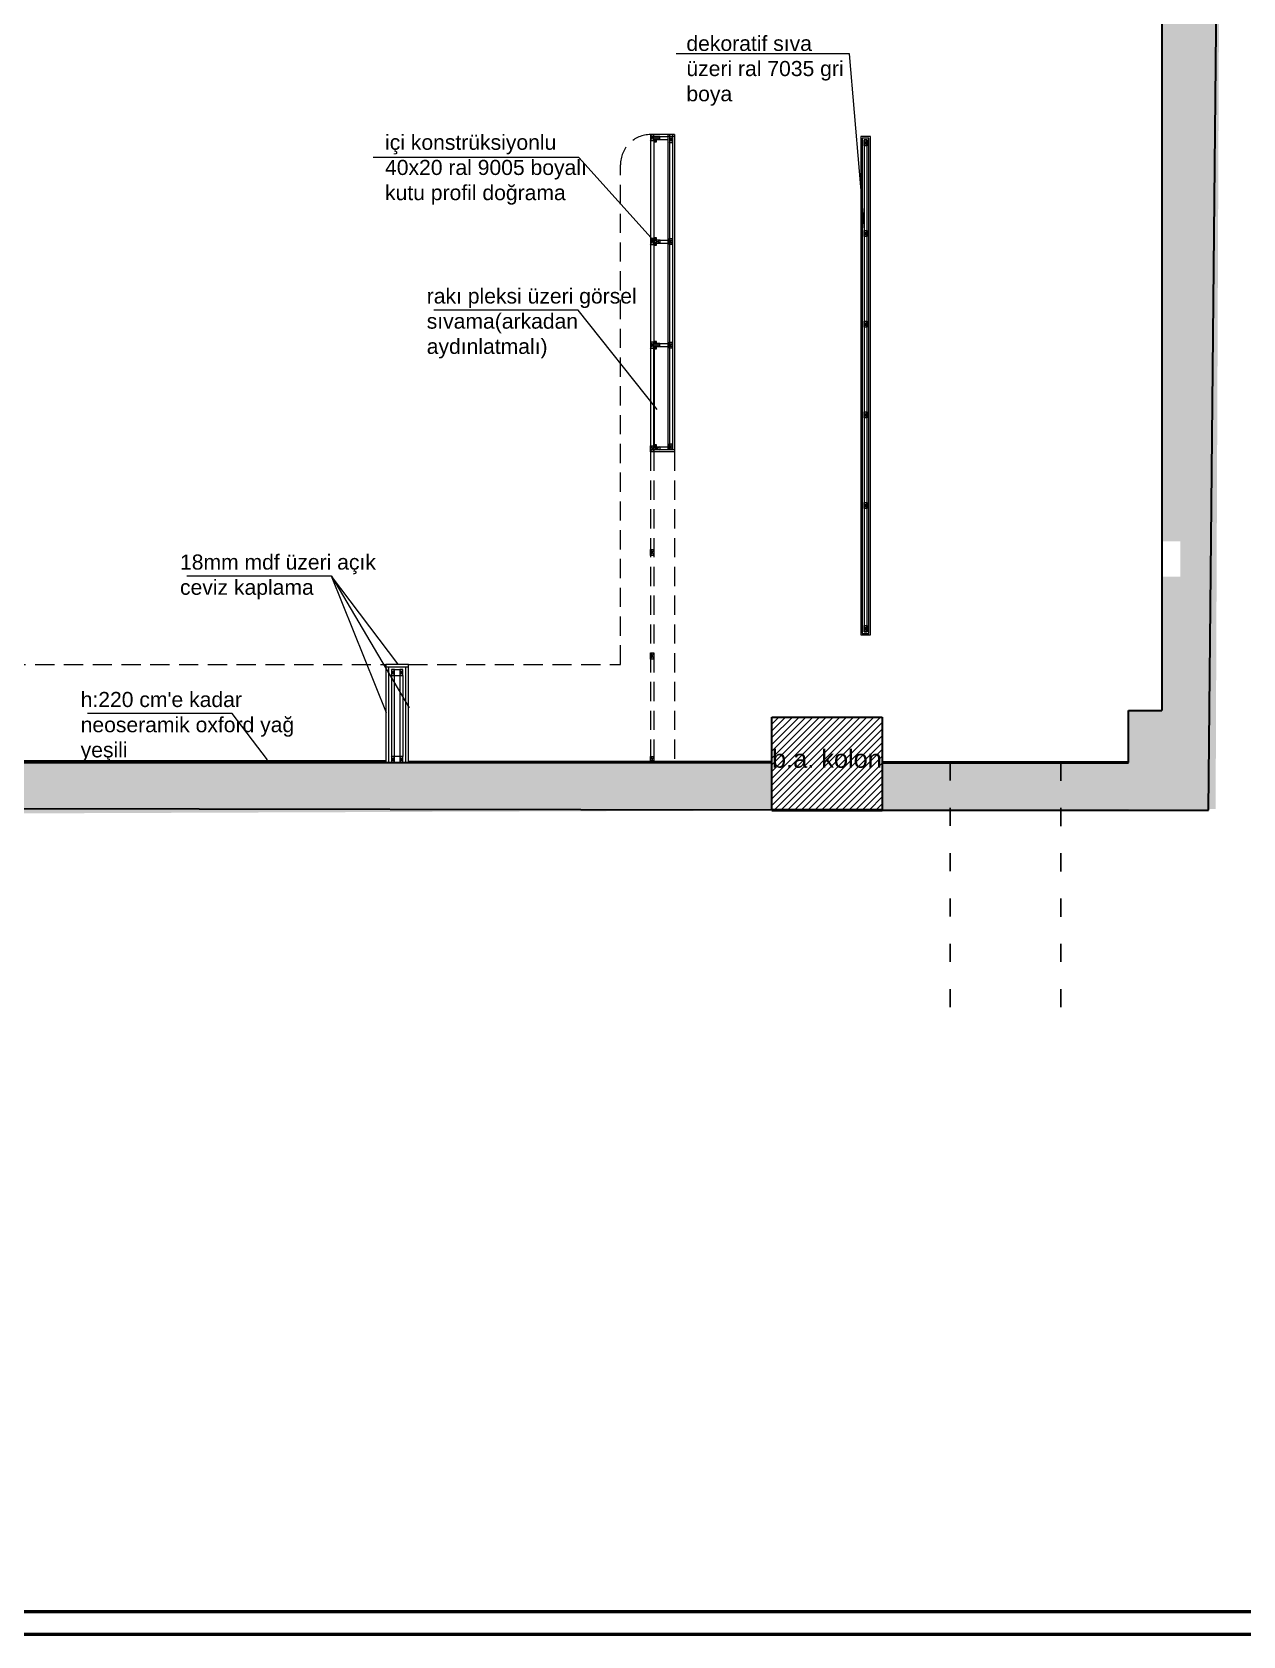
# Model space of a CAD drawing. Header units: millimetres. Extents: x 54215 to 67697, y 23496 to 56611.
# Drawn here: x 57102 to 57904, y 50261 to 51323 of the extents above; entities that cross this region are included whole.
import ezdxf

# ---------------------------------------------------------------- set-up
doc = ezdxf.new("R2010")
doc.units = ezdxf.units.MM
doc.linetypes.add('ACAD_ISO03W100', pattern=[30, 12, -18])
doc.linetypes.add('DASHED', pattern=[19.05, 12.7, -6.35])
for name, color, linetype, lineweight in [('- 0.09', 9, 'Continuous', 9), ('- 0.30', 6, 'Continuous', 30), ('- 0.50', 30, 'Continuous', 50), ('no3_cam kesit arka', 141, 'Continuous', 18), ('no3_duvar kaplama', 8, 'Continuous', 0), ('no3_duvar mevcut', 4, 'Continuous', 35), ('no3_kutu profil gorunus', 8, 'Continuous', 0), ('no3_kutuprofil kesit', 74, 'Continuous', 18), ('no3_tefriş izdüşüm', 87, 'Continuous', 15), ('no3_yazı duvar', 152, 'Continuous', 0)]:
    doc.layers.add(name, color=color, linetype=linetype, lineweight=lineweight)
doc.layers.add('0 rölöve', color=7, linetype='Continuous', true_color=0xf1380e)
doc.layers.add('no3_ahsap kesit on', color=7, linetype='Continuous', lineweight=20, true_color=0xfca103)
doc.layers.add('no3_alçıpan kesit', color=7, linetype='Continuous', lineweight=20, true_color=0xf5003d)
doc.styles.get("Standard").update_dxf_attribs({"font": 'arial.ttf'})

# ---------------------------------------------------------------- blocks, each defined once
blk = doc.blocks.new('plan girişblok')
at = {"layer": '- 0.09'}
h = blk.add_hatch(dxfattribs=at)
h.set_pattern_fill('ANSI31', color=256)
h.set_pattern_definition([(45, (2446.458, 1691.4684), (-2.245064, 2.245064), [])])
h.paths.add_polyline_path([(3742.1, 3361.5), (3669.1, 3361.5), (3669.1, 3300), (3742.1, 3300)])
h.paths.add_polyline_path([(4427.6, 3357), (4354.1, 3357), (4354.1, 3295.5), (4427.6, 3295.5)])
h.paths.add_polyline_path([(5009.1, 3356), (4935.6, 3356), (4935.6, 3294.5), (5009.1, 3294.5)])
h.paths.add_polyline_path([(5006.1, 2568.5), (4933.1, 2568.5), (4933.1, 2507), (5006.1, 2507)])
h.paths.add_polyline_path([(4427.6, 2569.5), (4354.6, 2569.5), (4354.6, 2508), (4427.6, 2508)])
h.paths.add_polyline_path([(3742.1, 2563.5), (3669.1, 2563.5), (3669.1, 2502), (3742.1, 2502)])
at = {"layer": 'no3_duvar kaplama'}
h = blk.add_hatch(color=256, dxfattribs=at)
h.dxf.hatch_style = 1
h.paths.add_polyline_path([(3669.1, 2563.5), (3687.1, 2563.5), (3669.1, 2563.5), (3669.1, 2502), (3687.1, 2502), (5226.7, 2507.9), (5230.3, 3356), (3742.1, 3357), (3687.1, 3361.5), (3669.1, 3361.5), (3669.1, 3294), (3687.1, 3294), (3687.1, 3300), (3669.1, 3300), (3669.1, 3361.5), (3742.1, 3361.5), (3742.1, 3322), (4354.1, 3322), (4354.1, 3357), (4427.6, 3357), (4427.6, 3323), (4935.6, 3323), (4935.6, 3356), (5009.1, 3356), (5009.1, 3319), (5144.6, 3319), (5144.6, 3310.5), (5191.1, 3310.5), (5191.1, 2573), (5169.1, 2573), (5169.1, 2538.5), (5006.1, 2538.5), (5006.1, 2507), (4933.1, 2507), (4933.1, 2538.5), (4427.6, 2538.5), (4427.6, 2508), (4354.6, 2508), (4354.6, 2538.5), (3742.1, 2538.5), (3742.1, 2502), (3669.1, 2502)])
h.paths.add_polyline_path([(5191.1, 2684.9), (5191.1, 2661.6), (5203.3, 2661.6), (5203.3, 2684.9)], flags=17)
at = {"layer": '- 0.30', "linetype": 'ACAD_ISO03W100'}
blk.add_lwpolyline([(5051.1, 2376.6), (5051.1, 2538.5), (5124.3, 2538.5), (5124.3, 2376.6)], dxfattribs=at)
at = {"layer": '- 0.50'}
for p, q in [((5006.1, 2538.5), (5169.1, 2538.5)), ((4933.1, 2507), (5006.1, 2507))]:
    blk.add_line(p, q, dxfattribs=at)
at = {"layer": 'no3_ahsap kesit on'}
for p, q in [((4692.5, 2603.5), (4677.5, 2603.5)), ((4677.5, 2603.5), (4677.5, 2538.5)), ((4692.5, 2601.7), (4677.5, 2601.7)), ((4679.3, 2601.7), (4679.3, 2538.5))]:
    blk.add_line(p, q, dxfattribs=at)
for points in [[(4692.5, 2538.5), (4692.5, 2603.5), (4677.5, 2603.5)], [(4690.7, 2538.5), (4690.7, 2601.7), (4677.5, 2601.7)]]:
    blk.add_lwpolyline(points, dxfattribs=at)
at = {"layer": 'no3_alçıpan kesit'}
for p, q in [((4868.5, 2954.3), (4854.8, 2954.3)), ((4864.1, 2954.3), (4864.1, 2745.5)), ((4868.5, 2953.1), (4864.1, 2953.1)), ((4865.3, 2954.3), (4865.3, 2745.5)), ((4867.3, 2954.3), (4867.3, 2745.5)), ((4868.5, 2954.3), (4868.5, 2744.3)), ((4868.5, 2745.5), (4854.8, 2745.5)), ((4868.5, 2744.3), (4854.8, 2744.3))]:
    blk.add_line(p, q, dxfattribs=at)
for points in [[(4997.2, 2952), (4992.8, 2952), (4992.8, 2624), (4997.2, 2624)], [(4996, 2950.8), (4994, 2950.8), (4994, 2625.2), (4996, 2625.2)]]:
    blk.add_lwpolyline(points, close=True, dxfattribs=at)
at = {"layer": 'no3_cam kesit arka'}
for points in [[(4854.8, 2951), (4854.8, 2816), (4855.1, 2816), (4855.1, 2951)], [(4854.8, 2747.6), (4854.8, 2813.8), (4855.1, 2813.8), (4855.1, 2747.6)]]:
    blk.add_lwpolyline(points, close=True, dxfattribs=at)
at = {"layer": 'no3_duvar kaplama'}
for p, q in [((4852.8, 2950.3), (4852.8, 2885.5)), ((4852.8, 2881.5), (4852.8, 2816.9)), ((4859.1, 2884.5), (4864.1, 2884.5)), ((4859.1, 2882.5), (4864.1, 2882.5)), ((4858.8, 2815.9), (4864.1, 2815.9)), ((4852.8, 2812.9), (4852.8, 2748.3)), ((4858.8, 2813.9), (4864.1, 2813.9)), ((4858.8, 2747.5), (4864.1, 2747.5)), ((4430.8, 2540), (4677.5, 2540)), ((4430.8, 2539), (4677.5, 2539)), ((4692.5, 2539.5), (4933.1, 2539.5))]:
    blk.add_line(p, q, dxfattribs=at)
at = {"layer": 'no3_duvar kaplama', "linetype": 'DASHED'}
for p, q in [((4832.8, 2603.5), (4832.8, 2934.3)), ((4083.5, 2603.5), (4677.5, 2603.5)), ((4692.5, 2603.5), (4832.8, 2603.5))]:
    blk.add_line(p, q, dxfattribs=at)
at = {"layer": 'no3_duvar kaplama'}
blk.add_lwpolyline([(4998.2, 2953), (4991.8, 2953), (4991.8, 2623), (4998.2, 2623)], close=True, dxfattribs=at)
at = {"layer": 'no3_duvar kaplama', "linetype": 'DASHED'}
blk.add_arc((4852.8, 2934.3), 20, 90, 180, dxfattribs=at)
at = {"layer": 'no3_duvar mevcut'}
for p, q in [((5221.9, 2507), (5230.3, 3356)), ((5191.1, 3310.5), (5191.1, 2573)), ((5169.1, 2538.5), (5169.1, 2573)), ((5169.1, 2573), (5191.1, 2573)), ((4933.1, 2507), (4933.1, 2568.5)), ((4933.1, 2568.5), (5006.1, 2568.5)), ((5006.1, 2568.5), (5006.1, 2507)), ((4427.6, 2538.5), (4933.1, 2538.5)), ((4933.1, 2507), (4427.6, 2508)), ((5006.1, 2507), (5221.9, 2507))]:
    blk.add_line(p, q, dxfattribs=at)
at = {"layer": 'no3_kutu profil gorunus'}
for p, q in [((4858.8, 2953.1), (4864.1, 2953.1)), ((4858.8, 2951.1), (4864.1, 2951.1)), ((4681.3, 2596.2), (4681.3, 2542.5)), ((4683.3, 2600.2), (4686.7, 2600.2)), ((4688.7, 2596.2), (4688.7, 2542.5))]:
    blk.add_line(p, q, dxfattribs=at)
blk.add_lwpolyline([(4683.3, 2596.2), (4686.7, 2596.2), (4686.7, 2542.5), (4683.3, 2542.5)], close=True, dxfattribs=at)
at = {"layer": 'no3_kutuprofil kesit'}
for p, q in [((4852.8, 2950.3), (4854.8, 2954.3)), ((4852.8, 2954.3), (4854.8, 2950.3)), ((4858.8, 2951.1), (4854.8, 2953.1)), ((4854.8, 2951.1), (4858.8, 2953.1)), ((4865.3, 2949.1), (4867.3, 2953.1)), ((4865.3, 2953.1), (4867.3, 2949.1)), ((4855.1, 2949.6), (4856.6, 2951.1)), ((4856.6, 2949.6), (4855.1, 2951.1)), ((4996, 2946.8), (4994, 2950.8)), ((4996, 2950.8), (4994, 2946.8)), ((4996, 2886.8), (4994, 2890.8)), ((4996, 2890.8), (4994, 2886.8)), ((4852.8, 2881.5), (4854.8, 2885.5)), ((4852.8, 2885.5), (4854.8, 2881.5)), ((4855.1, 2884.5), (4856.6, 2886)), ((4856.6, 2884.5), (4855.1, 2886)), ((4859.1, 2882.5), (4855.1, 2884.5)), ((4855.1, 2882.5), (4859.1, 2884.5)), ((4855.1, 2881), (4856.6, 2882.5)), ((4856.6, 2881), (4855.1, 2882.5)), ((4867.3, 2881.5), (4865.3, 2885.5)), ((4867.3, 2885.5), (4865.3, 2881.5)), ((4996, 2826.8), (4994, 2830.8)), ((4996, 2830.8), (4994, 2826.8)), ((4852.8, 2812.9), (4854.8, 2816.9)), ((4852.8, 2816.9), (4854.8, 2812.9)), ((4858.8, 2813.9), (4854.8, 2815.9)), ((4854.8, 2813.9), (4858.8, 2815.9)), ((4855.1, 2815.9), (4856.6, 2817.4)), ((4856.6, 2815.9), (4855.1, 2817.4)), ((4867.3, 2812.9), (4865.3, 2816.9)), ((4867.3, 2816.9), (4865.3, 2812.9)), ((4855.1, 2812.4), (4856.6, 2813.9)), ((4856.6, 2812.4), (4855.1, 2813.9)), ((4996, 2766.8), (4994, 2770.8)), ((4996, 2770.8), (4994, 2766.8)), ((4852.8, 2748.3), (4854.8, 2744.3)), ((4852.8, 2744.3), (4854.8, 2748.3)), ((4858.8, 2747.5), (4854.8, 2745.5)), ((4854.8, 2747.5), (4858.8, 2745.5)), ((4855.1, 2747.5), (4856.6, 2749)), ((4856.6, 2747.5), (4855.1, 2749)), ((4867.3, 2745.5), (4865.3, 2749.5)), ((4867.3, 2749.5), (4865.3, 2745.5)), ((4996, 2706.8), (4994, 2710.8)), ((4996, 2710.8), (4994, 2706.8)), ((4996, 2625.2), (4994, 2629.2)), ((4996, 2629.2), (4994, 2625.2)), ((4681.3, 2596.2), (4683.3, 2600.2)), ((4683.3, 2596.2), (4681.3, 2600.2)), ((4686.7, 2596.2), (4688.7, 2600.2)), ((4688.7, 2596.2), (4686.7, 2600.2)), ((4681.3, 2538.5), (4683.3, 2542.5)), ((4683.3, 2538.5), (4681.3, 2542.5)), ((4686.7, 2538.5), (4688.7, 2542.5)), ((4688.7, 2538.5), (4686.7, 2542.5))]:
    blk.add_line(p, q, dxfattribs=at)
for points in [[(4854.8, 2954.3), (4852.8, 2954.3), (4852.8, 2950.3), (4854.8, 2950.3)], [(4854.8, 2953.1), (4854.8, 2951.1), (4858.8, 2951.1), (4858.8, 2953.1)], [(4867.3, 2953.1), (4865.3, 2953.1), (4865.3, 2949.1), (4867.3, 2949.1)], [(4855.1, 2949.6), (4856.6, 2949.6), (4856.6, 2951.1), (4855.1, 2951.1)], [(4994, 2950.8), (4996, 2950.8), (4996, 2946.8), (4994, 2946.8)], [(4994, 2890.8), (4996, 2890.8), (4996, 2886.8), (4994, 2886.8)], [(4854.8, 2885.5), (4852.8, 2885.5), (4852.8, 2881.5), (4854.8, 2881.5)], [(4855.1, 2884.5), (4856.6, 2884.5), (4856.6, 2886), (4855.1, 2886)], [(4855.1, 2884.5), (4855.1, 2882.5), (4859.1, 2882.5), (4859.1, 2884.5)], [(4855.1, 2881), (4856.6, 2881), (4856.6, 2882.5), (4855.1, 2882.5)], [(4865.3, 2885.5), (4867.3, 2885.5), (4867.3, 2881.5), (4865.3, 2881.5)], [(4994, 2830.8), (4996, 2830.8), (4996, 2826.8), (4994, 2826.8)], [(4854.8, 2816.9), (4852.8, 2816.9), (4852.8, 2812.9), (4854.8, 2812.9)], [(4854.8, 2815.9), (4854.8, 2813.9), (4858.8, 2813.9), (4858.8, 2815.9)], [(4855.1, 2815.9), (4856.6, 2815.9), (4856.6, 2817.4), (4855.1, 2817.4)], [(4865.3, 2816.9), (4867.3, 2816.9), (4867.3, 2812.9), (4865.3, 2812.9)], [(4855.1, 2812.4), (4856.6, 2812.4), (4856.6, 2813.9), (4855.1, 2813.9)], [(4994, 2770.8), (4996, 2770.8), (4996, 2766.8), (4994, 2766.8)], [(4854.8, 2744.3), (4852.8, 2744.3), (4852.8, 2748.3), (4854.8, 2748.3)], [(4854.8, 2745.5), (4854.8, 2747.5), (4858.8, 2747.5), (4858.8, 2745.5)], [(4855.1, 2747.5), (4856.6, 2747.5), (4856.6, 2749), (4855.1, 2749)], [(4865.3, 2749.5), (4867.3, 2749.5), (4867.3, 2745.5), (4865.3, 2745.5)], [(4994, 2710.8), (4996, 2710.8), (4996, 2706.8), (4994, 2706.8)], [(4994, 2629.2), (4996, 2629.2), (4996, 2625.2), (4994, 2625.2)], [(4681.3, 2596.2), (4683.3, 2596.2), (4683.3, 2600.2), (4681.3, 2600.2)], [(4686.7, 2596.2), (4688.7, 2596.2), (4688.7, 2600.2), (4686.7, 2600.2)], [(4681.3, 2538.5), (4683.3, 2538.5), (4683.3, 2542.5), (4681.3, 2542.5)], [(4686.7, 2538.5), (4688.7, 2538.5), (4688.7, 2542.5), (4686.7, 2542.5)]]:
    blk.add_lwpolyline(points, close=True, dxfattribs=at)
at = {"layer": 'no3_tefriş izdüşüm', "linetype": 'DASHED'}
for p, q in [((4852.8, 2744.3), (4852.8, 2539.8)), ((4854.8, 2744.3), (4854.8, 2539.8)), ((4868.5, 2744.3), (4868.5, 2538.5)), ((4852.8, 2679.7), (4854.8, 2675.7)), ((4852.8, 2675.7), (4854.8, 2679.7)), ((4852.8, 2611.1), (4854.8, 2607.1)), ((4852.8, 2607.1), (4854.8, 2611.1)), ((4852.8, 2542.5), (4854.8, 2538.5)), ((4852.8, 2538.5), (4854.8, 2542.5))]:
    blk.add_line(p, q, dxfattribs=at)
for points in [[(4854.8, 2675.7), (4852.8, 2675.7), (4852.8, 2679.7), (4854.8, 2679.7)], [(4854.8, 2607.1), (4852.8, 2607.1), (4852.8, 2611.1), (4854.8, 2611.1)], [(4854.8, 2538.5), (4852.8, 2538.5), (4852.8, 2542.5), (4854.8, 2542.5)]]:
    blk.add_lwpolyline(points, close=True, dxfattribs=at)
at = {"layer": '0 rölöve'}
blk.add_text('b.a. kolon', height=12, dxfattribs=at).set_placement((4933.1, 2535.1))

msp = doc.modelspace()

# ---------------------------------------------------------------- linework, layer by layer
at = {"color": 252, "const_width": 2.135}
for points in [[(58549.046, 50262.36), (55059.324, 50262.36), (55059.324, 52062.36), (58549.046, 52062.36), (58549.046, 50923.311, -0.41421356), (58523.96, 50898.225), (58145.153, 50898.225, 0.41421356), (58135.119, 50888.19), (58135.119, 50644.353, 0.41421356), (58145.153, 50634.318), (58523.96, 50634.318, -0.41421356), (58549.046, 50609.232), (58549.046, 50262.36)], [(58533.994, 50923.311, -0.41421356), (58523.96, 50913.277), (58145.153, 50913.277, 0.41421356), (58120.067, 50888.19), (58120.067, 50644.353, 0.41421356), (58145.153, 50619.266), (58523.96, 50619.266, -0.41421356), (58533.994, 50609.232), (58533.994, 50277.412), (55074.376, 50277.412), (55074.376, 52047.308), (58533.994, 52047.308), (58533.994, 50923.311)]]:
    msp.add_lwpolyline(points, format="xyb", dxfattribs=at)
at = {"layer": 'no3_yazı duvar'}
for points in [[(57653.173, 51192.163), (57643.241, 51308.716), (57528.501, 51308.716)], [(57513.935, 51184.863), (57464.115, 51240.121), (57328.013, 51240.121)], [(57515.935, 51073.295), (57463.563, 51139.166), (57367.978, 51139.166)], [(57344.19, 50904.863), (57300.278, 50962.989), (57204.693, 50962.989)], [(57336.69, 50872.363), (57300.278, 50962.989), (57351.69, 50875.77)], [(57258.051, 50841.363), (57234.528, 50871.992), (57138.943, 50871.992)]]:
    msp.add_lwpolyline(points, dxfattribs=at)

# ---------------------------------------------------------------- block references
at = {"layer": '0 rölöve'}
msp.add_blockref('plan girişblok', (52658.765, 48301.004), dxfattribs=at)

# ---------------------------------------------------------------- texts
at = {"layer": 'no3_yazı duvar', "char_height": 10, "attachment_point": 1}
for s, insert, width in [('dekoratif sıva üzeri ral 7035 gri boya', (57535.218, 51320.719), 108.02303), ('içi konstrüksiyonlu 40x20 ral 9005 boyalı kutu profil doğrama', (57335.77, 51255.244), 143.81258), ('rakı pleksi üzeri görsel sıvama(arkadan aydınlatmalı)', (57363.362, 51153.473), 143.81258), ('18mm mdf üzeri açık ceviz kaplama', (57200.077, 50977.295), 143.81258), ("h:220 cm'e kadar neoseramik oxford yağ yeşili", (57134.327, 50886.299), 143.81258)]:
    msp.add_mtext(s, dxfattribs=dict(at, insert=insert, width=width))

doc.saveas('drawing.dxf')
